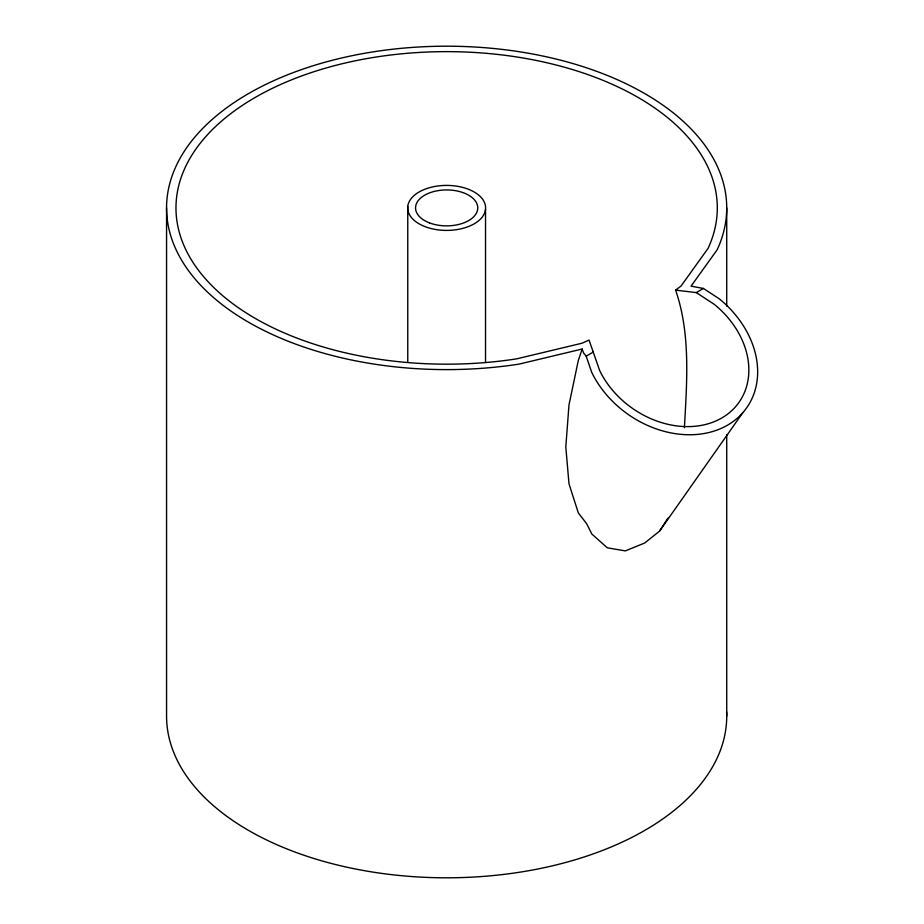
<?xml version="1.0" encoding="UTF-8"?>
<svg xmlns="http://www.w3.org/2000/svg" width="924" height="924" viewBox="0 0 924 924"><rect width="100%" height="100%" fill="white"/><g stroke="black" fill="none" stroke-linecap="round" stroke-linejoin="round"><path stroke-width="1.39" d="M684.407 427.754C686.855 382.201 690.806 333.98 675.606 290.136L681.046 286.036L708.084 248.348A270.663 156.272 0 0 0 470.235 52.229A270.663 156.272 0 0 0 177.004 221.517A270.663 156.272 0 0 0 516.689 358.847L581.97 343.231L589.062 340.09L599.699 370.628A83.945 66.205 35.1 0 0 721.736 418.018A83.945 66.205 35.1 0 0 714.368 304.423L696.292 292.585L675.606 290.136M582.178 349.018L583.564 352.968L586.174 356.167L591.776 372.476A93.359 73.631 35.1 0 0 727.5 425.19A93.359 73.631 35.1 0 0 719.299 298.845L703.43 288.461L691.06 286.151L717.174 249.757A280.076 161.7 0 0 0 471.055 46.812A280.076 161.7 0 0 0 167.625 222.003A280.076 161.7 0 0 0 519.126 364.102L582.178 349.018L578.32 360.418L568.988 404.885L565.811 446.973L568.988 483.806L578.32 512.878L586.682 523.781L591.868 534.06L607.334 547.828L625.352 550.889L644.686 543.012L659.528 531.161L742.642 412.913M659.528 531.161L667.971 518.052M586.174 356.167L593.312 352.032M696.292 292.585L703.43 288.461M726.726 207.9L726.726 306.075M726.726 434.569L726.726 716.1M485.527 209.378A38.97 22.499 0 0 1 424.982 226.611A38.97 22.499 0 0 1 429.417 187.722A38.97 22.499 0 0 1 485.527 209.378L485.527 362.185M407.761 206.422L407.761 362.104M166.563 207.9L166.563 716.1A280.076 161.7 0 0 0 450.277 877.788A280.076 161.7 0 0 0 726.634 711.896M429.348 222.834A31.116 17.972 0 0 0 477.696 209.09A31.116 17.972 0 0 0 432.882 191.788A31.116 17.972 0 0 0 429.348 222.834"/></g></svg>
